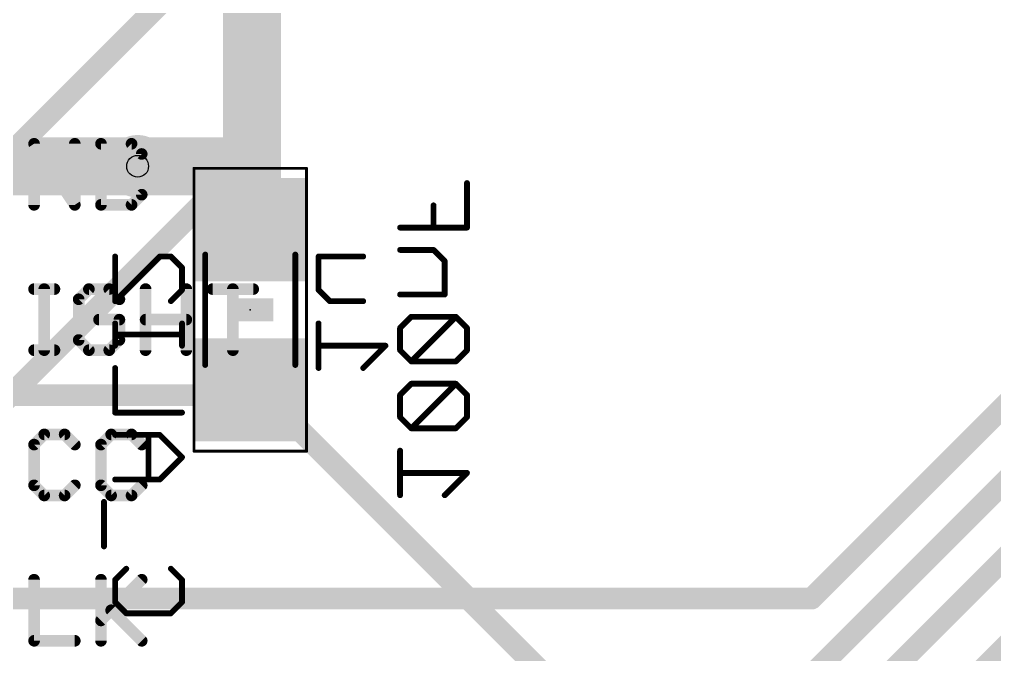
# Model space of a CAD drawing. Extents: x -15 to 99, y 4 to 73.
# Drawn here: x 9.94 to 26.98, y 39.69 to 50.79 of the extents above; entities that cross this region are included whole.
import ezdxf

# ---------------------------------------------------------------- set-up
doc = ezdxf.new("R2010")
doc.units = 0
for name, color, linetype in [('1', 22, 'CONTINUOUS'), ('112', 253, 'CONTINUOUS'), ('16', 175, 'CONTINUOUS'), ('18', 82, 'CONTINUOUS'), ('24', 7, 'CONTINUOUS'), ('26', 253, 'CONTINUOUS'), ('28', 253, 'CONTINUOUS'), ('29', 253, 'CONTINUOUS'), ('30', 253, 'CONTINUOUS'), ('32', 253, 'CONTINUOUS'), ('36', 253, 'CONTINUOUS'), ('40', 175, 'CONTINUOUS'), ('44', 253, 'CONTINUOUS'), ('52', 253, 'CONTINUOUS')]:
    doc.layers.add(name, color=color, linetype=linetype)

# ---------------------------------------------------------------- blocks, each defined once
blk = doc.blocks.new('RECT')
blk.add_solid([(-0.5, -0.5), (0.5, -0.5), (-0.5, 0.5), (0.5, 0.5)])
blk = doc.blocks.new('ROUNDV')
at = {"const_width": 0.5}
blk.add_lwpolyline([(0, -0.25, 1), (0, 0.25, 1), (0, -0.25)], format="xyb", dxfattribs=at)

msp = doc.modelspace()

# ---------------------------------------------------------------- linework, layer by layer
at = {"layer": '1'}
for points, const_width in [([(14.0018, 48.4505), (14.0018, 70.0088)], 0.381), ([(12.0015, 48.2283), (6.4453, 48.2283)], 1.016), ([(8.89, 43.3388), (14.0018, 48.4505)], 0.381), ([(31.5595, 48.4505), (23.7808, 40.6718)], 0.381), ([(32.004, 47.5615), (12.6683, 28.2258)], 0.381), ([(32.4485, 46.6725), (13.5572, 27.7813)], 0.381), ([(22.8918, 35.56), (32.893, 45.5613)], 0.381), ([(23.7808, 40.6718), (6.4453, 40.6718)], 0.381)]:
    msp.add_lwpolyline(points, dxfattribs=dict(at, const_width=const_width))
for points, const_width in [([(12.0015, 47.9743, 1), (12.0015, 48.4823)], 0.508), ([(14.0691, 48.3831, 1), (13.9344, 48.5179)], 0.1905), ([(13.9065, 48.4505, 1), (14.097, 48.4505)], 0.1905), ([(23.7134, 40.7391, 1), (23.8481, 40.6044)], 0.1905), ([(23.7808, 40.5765, 1), (23.7808, 40.767)], 0.1905)]:
    msp.add_lwpolyline(points, format="xyb", dxfattribs=dict(at, const_width=const_width))
at = {"layer": '112'}
for points, const_width in [([(10.1915, 47.5539), (10.1915, 48.6216)], 0.2032), ([(10.1915, 48.6216), (10.9033, 47.5539)], 0.2032), ([(10.9033, 47.5539), (10.9033, 48.6216)], 0.2032), ([(11.3609, 48.6216), (11.3609, 47.5539)], 0.2032), ([(11.8947, 48.6216), (11.3609, 48.6216)], 0.2032), ([(12.0727, 48.4436), (11.8947, 48.6216)], 0.2032), ([(12.0727, 47.7318), (12.0727, 48.4436)], 0.2032), ([(17.7575, 47.1559), (17.7575, 47.9354)], 0.1016), ([(11.8947, 47.5539), (12.0727, 47.7318)], 0.2032), ([(11.3609, 47.5539), (11.8947, 47.5539)], 0.2032), ([(17.1728, 47.1559), (17.1728, 47.5456)], 0.1016), ([(16.5881, 47.1559), (17.7575, 47.1559)], 0.1016), ([(17.1728, 46.766), (16.5881, 46.766)], 0.1016), ([(17.3677, 46.5712), (17.1728, 46.766)], 0.1016), ([(17.3677, 45.9865), (17.3677, 46.5712)], 0.1016), ([(10.1915, 46.0816), (10.5474, 46.0816)], 0.2032), ([(10.3694, 45.0139), (10.3694, 46.0816)], 0.2032), ([(11.149, 46.0816), (10.9711, 45.9036)], 0.2032), ([(11.5049, 46.0816), (11.149, 46.0816)], 0.2032), ([(11.6829, 45.9036), (11.5049, 46.0816)], 0.2032), ([(12.1405, 45.0139), (12.1405, 46.0816)], 0.2032), ([(12.8523, 46.0816), (12.8523, 45.0139)], 0.2032), ([(13.3099, 46.0816), (14.0217, 46.0816)], 0.2032), ([(13.6658, 45.0139), (13.6658, 46.0816)], 0.2032), ([(16.5881, 45.9865), (17.3677, 45.9865)], 0.1016), ([(10.9711, 45.9036), (10.9711, 45.1918)], 0.2032), ([(11.6829, 45.5477), (11.327, 45.5477)], 0.2032), ([(11.6829, 45.1918), (11.6829, 45.5477)], 0.2032), ([(12.1405, 45.5477), (12.8523, 45.5477)], 0.2032), ([(16.783, 45.5967), (16.5881, 45.4018)], 0.1016), ([(17.5626, 45.5967), (16.783, 45.5967)], 0.1016), ([(16.783, 44.8171), (17.5626, 45.5967)], 0.1016), ([(17.7575, 45.4018), (17.5626, 45.5967)], 0.1016), ([(16.5881, 45.4018), (16.5881, 45.012)], 0.1016), ([(17.7575, 45.012), (17.7575, 45.4018)], 0.1016), ([(10.9711, 45.1918), (11.149, 45.0139)], 0.2032), ([(11.5049, 45.0139), (11.6829, 45.1918)], 0.2032), ([(10.1915, 45.0139), (10.5474, 45.0139)], 0.2032), ([(11.149, 45.0139), (11.5049, 45.0139)], 0.2032), ([(16.5881, 45.012), (16.783, 44.8171)], 0.1016), ([(17.5626, 44.8171), (17.7575, 45.012)], 0.1016), ([(16.783, 44.8171), (17.5626, 44.8171)], 0.1016), ([(16.783, 44.4273), (16.5881, 44.2324)], 0.1016), ([(17.5626, 44.4273), (16.783, 44.4273)], 0.1016), ([(16.783, 43.6477), (17.5626, 44.4273)], 0.1016), ([(17.7575, 44.2324), (17.5626, 44.4273)], 0.1016), ([(16.5881, 44.2324), (16.5881, 43.8426)], 0.1016), ([(17.7575, 43.8426), (17.7575, 44.2324)], 0.1016), ([(16.5881, 43.8426), (16.783, 43.6477)], 0.1016), ([(17.5626, 43.6477), (17.7575, 43.8426)], 0.1016), ([(10.3694, 43.5416), (10.1915, 43.3636)], 0.2032), ([(10.7253, 43.5416), (10.3694, 43.5416)], 0.2032), ([(10.9033, 43.3636), (10.7253, 43.5416)], 0.2032), ([(11.5388, 43.5416), (11.3609, 43.3636)], 0.2032), ([(11.8947, 43.5416), (11.5388, 43.5416)], 0.2032), ([(12.0727, 43.3636), (11.8947, 43.5416)], 0.2032), ([(16.783, 43.6477), (17.5626, 43.6477)], 0.1016), ([(10.1915, 43.3636), (10.1915, 42.6518)], 0.2032), ([(11.3609, 43.3636), (11.3609, 42.6518)], 0.2032), ([(16.5881, 42.4783), (16.5881, 43.2579)], 0.1016), ([(17.7575, 42.8681), (16.5881, 42.8681)], 0.1016), ([(17.3677, 42.4783), (17.7575, 42.8681)], 0.1016), ([(10.1915, 42.6518), (10.3694, 42.4739)], 0.2032), ([(10.7253, 42.4739), (10.9033, 42.6518)], 0.2032), ([(11.3609, 42.6518), (11.5388, 42.4739)], 0.2032), ([(11.8947, 42.4739), (12.0727, 42.6518)], 0.2032), ([(10.3694, 42.4739), (10.7253, 42.4739)], 0.2032), ([(11.5388, 42.4739), (11.8947, 42.4739)], 0.2032), ([(10.1915, 41.0016), (10.1915, 39.9339)], 0.2032), ([(11.3609, 41.0016), (11.3609, 39.9339)], 0.2032), ([(11.3609, 40.2898), (12.0727, 41.0016)], 0.2032), ([(11.5388, 40.4677), (12.0727, 39.9339)], 0.2032), ([(10.1915, 39.9339), (10.9033, 39.9339)], 0.2032)]:
    msp.add_lwpolyline(points, dxfattribs=dict(at, const_width=const_width))
for points, const_width in [([(10.2423, 48.6216, 1), (10.1407, 48.6216)], 0.1016), ([(10.2337, 48.6498, 1), (10.1492, 48.5934)], 0.1016), ([(10.9541, 48.6216, 1), (10.8525, 48.6216)], 0.1016), ([(11.4117, 48.6216, 1), (11.3101, 48.6216)], 0.1016), ([(11.3609, 48.6724, 1), (11.3609, 48.5708)], 0.1016), ([(11.9306, 48.6575, 1), (11.8588, 48.5857)], 0.1016), ([(11.8947, 48.5708, 1), (11.8947, 48.6724)], 0.1016), ([(12.1235, 48.4436, 1), (12.0219, 48.4436)], 0.1016), ([(12.0368, 48.4077, 1), (12.1086, 48.4796)], 0.1016), ([(17.7829, 47.9354, 1), (17.7321, 47.9354)], 0.0508), ([(12.0219, 47.7318, 1), (12.1235, 47.7318)], 0.1016), ([(12.1086, 47.6959, 1), (12.0368, 47.7677)], 0.1016), ([(10.1407, 47.5539, 1), (10.2423, 47.5539)], 0.1016), ([(10.8525, 47.5539, 1), (10.9541, 47.5539)], 0.1016), ([(10.861, 47.5257, 1), (10.9455, 47.5821)], 0.1016), ([(11.3609, 47.6047, 1), (11.3609, 47.5031)], 0.1016), ([(11.3101, 47.5539, 1), (11.4117, 47.5539)], 0.1016), ([(11.8588, 47.5898, 1), (11.9306, 47.518)], 0.1016), ([(11.8947, 47.5031, 1), (11.8947, 47.6047)], 0.1016), ([(17.1982, 47.5456, 1), (17.1474, 47.5456)], 0.0508), ([(16.5881, 47.1812, 1), (16.5881, 47.1305)], 0.0508), ([(17.7575, 47.1305, 1), (17.7575, 47.1812)], 0.0508), ([(17.1474, 47.1559, 1), (17.1982, 47.1559)], 0.0508), ([(17.7321, 47.1559, 1), (17.7829, 47.1559)], 0.0508), ([(16.5881, 46.7914, 1), (16.5881, 46.7407)], 0.0508), ([(17.1907, 46.784, 1), (17.1548, 46.7481)], 0.0508), ([(17.1728, 46.7407, 1), (17.1728, 46.7914)], 0.0508), ([(17.3931, 46.5712, 1), (17.3423, 46.5712)], 0.0508), ([(17.3497, 46.5532, 1), (17.3856, 46.5891)], 0.0508), ([(10.1915, 46.1324, 1), (10.1915, 46.0308)], 0.1016), ([(10.4202, 46.0816, 1), (10.3186, 46.0816)], 0.1016), ([(10.5474, 46.0308, 1), (10.5474, 46.1324)], 0.1016), ([(11.149, 46.1324, 1), (11.149, 46.0308)], 0.1016), ([(11.1849, 46.0457, 1), (11.1131, 46.1175)], 0.1016), ([(11.5408, 46.1175, 1), (11.469, 46.0457)], 0.1016), ([(11.5049, 46.0308, 1), (11.5049, 46.1324)], 0.1016), ([(12.1913, 46.0816, 1), (12.0897, 46.0816)], 0.1016), ([(12.9031, 46.0816, 1), (12.8015, 46.0816)], 0.1016), ([(13.3099, 46.1324, 1), (13.3099, 46.0308)], 0.1016), ([(13.7166, 46.0816, 1), (13.615, 46.0816)], 0.1016), ([(14.0217, 46.0308, 1), (14.0217, 46.1324)], 0.1016), ([(16.5881, 46.0119, 1), (16.5881, 45.9611)], 0.0508), ([(17.3423, 45.9865, 1), (17.3931, 45.9865)], 0.0508), ([(17.3677, 45.9611, 1), (17.3677, 46.0119)], 0.0508), ([(11.0219, 45.9036, 1), (10.9203, 45.9036)], 0.1016), ([(10.9352, 45.9396, 1), (11.007, 45.8677)], 0.1016), ([(11.647, 45.8677, 1), (11.7188, 45.9396)], 0.1016), ([(11.327, 45.5985, 1), (11.327, 45.4969)], 0.1016), ([(11.7337, 45.5477, 1), (11.6321, 45.5477)], 0.1016), ([(11.6829, 45.4969, 1), (11.6829, 45.5985)], 0.1016), ([(12.1405, 45.5985, 1), (12.1405, 45.4969)], 0.1016), ([(12.8523, 45.4969, 1), (12.8523, 45.5985)], 0.1016), ([(16.783, 45.6221, 1), (16.783, 45.5713)], 0.0508), ([(16.8009, 45.5787, 1), (16.765, 45.6146)], 0.0508), ([(17.5805, 45.6146, 1), (17.5446, 45.5787)], 0.0508), ([(17.5805, 45.5787, 1), (17.5446, 45.6146)], 0.0508), ([(17.5626, 45.5713, 1), (17.5626, 45.6221)], 0.0508), ([(16.6135, 45.4018, 1), (16.5627, 45.4018)], 0.0508), ([(16.5701, 45.4197, 1), (16.606, 45.3838)], 0.0508), ([(17.7829, 45.4018, 1), (17.7321, 45.4018)], 0.0508), ([(17.7395, 45.3838, 1), (17.7754, 45.4197)], 0.0508), ([(11.007, 45.2277, 1), (10.9352, 45.1559)], 0.1016), ([(10.9203, 45.1918, 1), (11.0219, 45.1918)], 0.1016), ([(11.6321, 45.1918, 1), (11.7337, 45.1918)], 0.1016), ([(11.7188, 45.1559, 1), (11.647, 45.2277)], 0.1016), ([(10.1915, 45.0647, 1), (10.1915, 44.9631)], 0.1016), ([(10.3186, 45.0139, 1), (10.4202, 45.0139)], 0.1016), ([(10.5474, 44.9631, 1), (10.5474, 45.0647)], 0.1016), ([(11.149, 45.0647, 1), (11.149, 44.9631)], 0.1016), ([(11.1131, 44.978, 1), (11.1849, 45.0498)], 0.1016), ([(11.469, 45.0498, 1), (11.5408, 44.978)], 0.1016), ([(11.5049, 44.9631, 1), (11.5049, 45.0647)], 0.1016), ([(12.0897, 45.0139, 1), (12.1913, 45.0139)], 0.1016), ([(12.8015, 45.0139, 1), (12.9031, 45.0139)], 0.1016), ([(13.615, 45.0139, 1), (13.7166, 45.0139)], 0.1016), ([(16.606, 45.0299, 1), (16.5701, 44.994)], 0.0508), ([(16.5627, 45.012, 1), (16.6135, 45.012)], 0.0508), ([(17.7321, 45.012, 1), (17.7829, 45.012)], 0.0508), ([(17.7754, 44.994, 1), (17.7395, 45.0299)], 0.0508), ([(16.783, 44.8425, 1), (16.783, 44.7917)], 0.0508), ([(16.765, 44.835, 1), (16.8009, 44.7991)], 0.0508), ([(16.765, 44.7991, 1), (16.8009, 44.835)], 0.0508), ([(17.5446, 44.835, 1), (17.5805, 44.7991)], 0.0508), ([(17.5626, 44.7917, 1), (17.5626, 44.8425)], 0.0508), ([(16.783, 44.4527, 1), (16.783, 44.4019)], 0.0508), ([(16.8009, 44.4093, 1), (16.765, 44.4452)], 0.0508), ([(17.5805, 44.4452, 1), (17.5446, 44.4093)], 0.0508), ([(17.5805, 44.4093, 1), (17.5446, 44.4452)], 0.0508), ([(17.5626, 44.4019, 1), (17.5626, 44.4527)], 0.0508), ([(16.6135, 44.2324, 1), (16.5627, 44.2324)], 0.0508), ([(16.5701, 44.2503, 1), (16.606, 44.2144)], 0.0508), ([(17.7829, 44.2324, 1), (17.7321, 44.2324)], 0.0508), ([(17.7395, 44.2144, 1), (17.7754, 44.2503)], 0.0508), ([(16.606, 43.8605, 1), (16.5701, 43.8246)], 0.0508), ([(16.5627, 43.8426, 1), (16.6135, 43.8426)], 0.0508), ([(17.7321, 43.8426, 1), (17.7829, 43.8426)], 0.0508), ([(17.7754, 43.8246, 1), (17.7395, 43.8605)], 0.0508), ([(10.3694, 43.5924, 1), (10.3694, 43.4908)], 0.1016), ([(10.4053, 43.5057, 1), (10.3335, 43.5775)], 0.1016), ([(10.7613, 43.5775, 1), (10.6894, 43.5057)], 0.1016), ([(10.7253, 43.4908, 1), (10.7253, 43.5924)], 0.1016), ([(11.5388, 43.5924, 1), (11.5388, 43.4908)], 0.1016), ([(11.5747, 43.5057, 1), (11.5029, 43.5775)], 0.1016), ([(11.9306, 43.5775, 1), (11.8588, 43.5057)], 0.1016), ([(11.8947, 43.4908, 1), (11.8947, 43.5924)], 0.1016), ([(16.783, 43.6731, 1), (16.783, 43.6223)], 0.0508), ([(16.765, 43.6656, 1), (16.8009, 43.6297)], 0.0508), ([(16.765, 43.6297, 1), (16.8009, 43.6656)], 0.0508), ([(17.5446, 43.6656, 1), (17.5805, 43.6297)], 0.0508), ([(17.5626, 43.6223, 1), (17.5626, 43.6731)], 0.0508), ([(10.2423, 43.3636, 1), (10.1407, 43.3636)], 0.1016), ([(11.4117, 43.3636, 1), (11.3101, 43.3636)], 0.1016), ([(10.1556, 43.3996, 1), (10.2274, 43.3277)], 0.1016), ([(10.8674, 43.3277, 1), (10.9392, 43.3996)], 0.1016), ([(11.325, 43.3996, 1), (11.3968, 43.3277)], 0.1016), ([(12.0368, 43.3277, 1), (12.1086, 43.3996)], 0.1016), ([(16.6135, 43.2579, 1), (16.5627, 43.2579)], 0.0508), ([(16.5881, 42.8935, 1), (16.5881, 42.8427)], 0.0508), ([(17.7754, 42.8501, 1), (17.7395, 42.886)], 0.0508), ([(17.7575, 42.8427, 1), (17.7575, 42.8935)], 0.0508), ([(10.2274, 42.6877, 1), (10.1556, 42.6159)], 0.1016), ([(10.1407, 42.6518, 1), (10.2423, 42.6518)], 0.1016), ([(10.9392, 42.6159, 1), (10.8674, 42.6877)], 0.1016), ([(11.3968, 42.6877, 1), (11.325, 42.6159)], 0.1016), ([(11.3101, 42.6518, 1), (11.4117, 42.6518)], 0.1016), ([(12.1086, 42.6159, 1), (12.0368, 42.6877)], 0.1016), ([(10.3694, 42.5247, 1), (10.3694, 42.4231)], 0.1016), ([(10.3335, 42.438, 1), (10.4053, 42.5098)], 0.1016), ([(10.6894, 42.5098, 1), (10.7613, 42.438)], 0.1016), ([(10.7253, 42.4231, 1), (10.7253, 42.5247)], 0.1016), ([(11.5388, 42.5247, 1), (11.5388, 42.4231)], 0.1016), ([(11.5029, 42.438, 1), (11.5747, 42.5098)], 0.1016), ([(11.8588, 42.5098, 1), (11.9306, 42.438)], 0.1016), ([(11.8947, 42.4231, 1), (11.8947, 42.5247)], 0.1016), ([(16.5627, 42.4783, 1), (16.6135, 42.4783)], 0.0508), ([(17.3497, 42.4962, 1), (17.3856, 42.4603)], 0.0508), ([(10.2423, 41.0016, 1), (10.1407, 41.0016)], 0.1016), ([(11.4117, 41.0016, 1), (11.3101, 41.0016)], 0.1016), ([(12.1086, 40.9657, 1), (12.0368, 41.0375)], 0.1016), ([(11.5747, 40.5037, 1), (11.5029, 40.4318)], 0.1016), ([(11.325, 40.3257, 1), (11.3968, 40.2539)], 0.1016), ([(10.1915, 39.9847, 1), (10.1915, 39.8831)], 0.1016), ([(10.1407, 39.9339, 1), (10.2423, 39.9339)], 0.1016), ([(10.9033, 39.8831, 1), (10.9033, 39.9847)], 0.1016), ([(11.3101, 39.9339, 1), (11.4117, 39.9339)], 0.1016), ([(12.0368, 39.898, 1), (12.1086, 39.9698)], 0.1016)]:
    msp.add_lwpolyline(points, format="xyb", dxfattribs=dict(at, const_width=const_width))
at = {"layer": '16'}
for points, const_width in [([(14.0018, 58.4518), (14.0018, 48.2283)], 1.016), ([(12.6683, 51.3398), (7.112, 45.7835)], 0.381), ([(13.5572, 48.2283), (12.0015, 48.2283)], 1.016), ([(13.5572, 48.2283), (14.0018, 48.2283)], 1.016), ([(14.0018, 48.2283), (14.0018, 47.3392)], 1.016), ([(14.0018, 47.3392), (13.97, 47.12)], 1.016), ([(13.7795, 44.2278), (13.97, 44.32)], 0.381), ([(14.0018, 44.45), (13.97, 44.32)], 0.381), ([(14.0018, 44.45), (22.8918, 35.56)], 0.381), ([(8.001, 44.2278), (13.7795, 44.2278)], 0.381)]:
    msp.add_lwpolyline(points, dxfattribs=dict(at, const_width=const_width))
for points, const_width in [([(12.0015, 48.4823, 1), (12.0015, 47.9743)], 0.508), ([(13.5572, 48.4823, 1), (13.5572, 47.9743)], 0.508), ([(13.5572, 47.9743, 1), (13.5572, 48.4823)], 0.508), ([(14.2558, 48.2283, 1), (13.7478, 48.2283)], 0.508), ([(14.0018, 47.9743, 1), (14.0018, 48.4823)], 0.508), ([(13.7478, 48.2283, 1), (14.2558, 48.2283)], 0.508), ([(14.2531, 47.3028, 1), (13.7504, 47.3757)], 0.508), ([(13.7478, 47.3392, 1), (14.2558, 47.3392)], 0.508), ([(13.7186, 47.1564, 1), (14.2214, 47.0836)], 0.508), ([(14.0691, 44.5174, 1), (13.9344, 44.3826)], 0.1905), ([(14.0943, 44.4274, 1), (13.9092, 44.4726)], 0.1905), ([(14.0115, 44.2343, 1), (13.9285, 44.4057)], 0.1905), ([(13.738, 44.3135, 1), (13.821, 44.142)], 0.1905), ([(13.7795, 44.1325, 1), (13.7795, 44.323)], 0.1905), ([(13.8775, 44.3426, 1), (14.0625, 44.2974)], 0.1905)]:
    msp.add_lwpolyline(points, format="xyb", dxfattribs=dict(at, const_width=const_width))
at = {"layer": '24'}
msp.add_point((13.97, 45.72), dxfattribs=at)
at = {"layer": '26', "const_width": 0.1016}
for points in [[(11.6078, 46.651), (11.6078, 45.8714)], [(11.6078, 45.8714), (12.3874, 46.651)], [(12.3874, 46.651), (12.5823, 46.651)], [(12.5823, 46.651), (12.7772, 46.4561)], [(12.7772, 46.4561), (12.7772, 46.0663)], [(12.7772, 46.0663), (12.5823, 45.8714)], [(11.6078, 45.0918), (11.6078, 45.4816)], [(12.7772, 45.0918), (12.7772, 45.4816)], [(11.6078, 45.2867), (12.7772, 45.2867)], [(11.6078, 43.9224), (11.6078, 44.702)], [(12.7772, 43.9224), (11.6078, 43.9224)], [(12.3874, 43.5326), (11.6078, 43.5326)], [(12.1925, 42.753), (12.1925, 43.5326)], [(12.7772, 43.1428), (12.3874, 43.5326)], [(12.3874, 42.753), (12.7772, 43.1428)], [(11.6078, 42.753), (12.3874, 42.753)], [(11.4129, 41.5836), (11.4129, 42.3632)], [(11.6078, 40.9989), (11.8027, 41.1938)], [(12.5823, 41.1938), (12.7772, 40.9989)], [(11.6078, 40.6091), (11.6078, 40.9989)], [(12.7772, 40.9989), (12.7772, 40.6091)], [(11.8027, 40.4142), (11.6078, 40.6091)], [(12.7772, 40.6091), (12.5823, 40.4142)], [(12.5823, 40.4142), (11.8027, 40.4142)]]:
    msp.add_lwpolyline(points, dxfattribs=at)
at = {"layer": '26', "const_width": 0.0508}
for points in [[(11.6332, 46.651, 1), (11.5824, 46.651)], [(12.3874, 46.6764, 1), (12.3874, 46.6256)], [(12.4054, 46.633, 1), (12.3694, 46.6689)], [(12.6003, 46.6689, 1), (12.5643, 46.633)], [(12.5823, 46.6256, 1), (12.5823, 46.6764)], [(12.8026, 46.4561, 1), (12.7518, 46.4561)], [(12.7592, 46.4381, 1), (12.7952, 46.474)], [(12.7518, 46.0663, 1), (12.8026, 46.0663)], [(12.7952, 46.0483, 1), (12.7592, 46.0842)], [(11.5898, 45.8893, 1), (11.6258, 45.8534)], [(11.5824, 45.8714, 1), (11.6332, 45.8714)], [(12.5643, 45.8893, 1), (12.6003, 45.8534)], [(11.6332, 45.4816, 1), (11.5824, 45.4816)], [(12.8026, 45.4816, 1), (12.7518, 45.4816)], [(11.6078, 45.3121, 1), (11.6078, 45.2613)], [(12.7772, 45.2613, 1), (12.7772, 45.3121)], [(11.5824, 45.0918, 1), (11.6332, 45.0918)], [(12.7518, 45.0918, 1), (12.8026, 45.0918)], [(11.6332, 44.702, 1), (11.5824, 44.702)], [(11.6078, 43.9478, 1), (11.6078, 43.897)], [(12.7772, 43.897, 1), (12.7772, 43.9478)], [(11.5824, 43.9224, 1), (11.6332, 43.9224)], [(11.6078, 43.558, 1), (11.6078, 43.5072)], [(12.2179, 43.5326, 1), (12.1671, 43.5326)], [(12.4054, 43.5506, 1), (12.3694, 43.5146)], [(12.3874, 43.5072, 1), (12.3874, 43.558)], [(12.7952, 43.1248, 1), (12.7592, 43.1608)], [(12.7592, 43.1248, 1), (12.7952, 43.1608)], [(11.6078, 42.7784, 1), (11.6078, 42.7276)], [(12.1671, 42.753, 1), (12.2179, 42.753)], [(12.3694, 42.771, 1), (12.4054, 42.735)], [(12.3874, 42.7276, 1), (12.3874, 42.7784)], [(11.4383, 42.3632, 1), (11.3875, 42.3632)], [(11.3875, 41.5836, 1), (11.4383, 41.5836)], [(11.8207, 41.1758, 1), (11.7847, 41.2118)], [(12.6003, 41.2118, 1), (12.5643, 41.1758)], [(11.5898, 41.0169, 1), (11.6258, 40.9809)], [(11.6332, 40.9989, 1), (11.5824, 40.9989)], [(12.8026, 40.9989, 1), (12.7518, 40.9989)], [(12.7592, 40.9809, 1), (12.7952, 41.0169)], [(11.6258, 40.6271, 1), (11.5898, 40.5911)], [(11.5824, 40.6091, 1), (11.6332, 40.6091)], [(12.7518, 40.6091, 1), (12.8026, 40.6091)], [(12.7952, 40.5911, 1), (12.7592, 40.6271)], [(11.8027, 40.4396, 1), (11.8027, 40.3888)], [(11.7847, 40.3962, 1), (11.8207, 40.4322)], [(12.5643, 40.4322, 1), (12.6003, 40.3962)], [(12.5823, 40.3888, 1), (12.5823, 40.4396)]]:
    msp.add_lwpolyline(points, format="xyb", dxfattribs=at)
at = {"layer": '28', "const_width": 0.1016}
for points in [[(15.1638, 46.0663), (15.1638, 46.651)], [(15.1638, 46.651), (15.9434, 46.651)], [(15.3587, 45.8714), (15.1638, 46.0663)], [(15.9434, 45.8714), (15.3587, 45.8714)], [(15.1638, 44.702), (15.1638, 45.4816)], [(16.3332, 45.0918), (15.1638, 45.0918)], [(15.9434, 44.702), (16.3332, 45.0918)]]:
    msp.add_lwpolyline(points, dxfattribs=at)
at = {"layer": '28', "const_width": 0.0508}
for points in [[(15.1892, 46.651, 1), (15.1384, 46.651)], [(15.1638, 46.6764, 1), (15.1638, 46.6256)], [(15.9434, 46.6256, 1), (15.9434, 46.6764)], [(15.1818, 46.0843, 1), (15.1458, 46.0483)], [(15.1384, 46.0663, 1), (15.1892, 46.0663)], [(15.3587, 45.8968, 1), (15.3587, 45.846)], [(15.3407, 45.8534, 1), (15.3767, 45.8894)], [(15.9434, 45.846, 1), (15.9434, 45.8968)], [(15.1892, 45.4816, 1), (15.1384, 45.4816)], [(15.1638, 45.1172, 1), (15.1638, 45.0664)], [(16.3512, 45.0738, 1), (16.3152, 45.1098)], [(16.3332, 45.0664, 1), (16.3332, 45.1172)], [(15.1384, 44.702, 1), (15.1892, 44.702)], [(15.9254, 44.72, 1), (15.9614, 44.684)]]:
    msp.add_lwpolyline(points, format="xyb", dxfattribs=at)
at = {"layer": '40', "const_width": 0.0508}
for points in [[(12.987, 48.193), (12.987, 43.247)], [(14.953, 48.193), (12.987, 48.193)], [(14.953, 43.247), (14.953, 48.193)], [(12.987, 43.247), (14.953, 43.247)]]:
    msp.add_lwpolyline(points, dxfattribs=at)
at = {"layer": '40', "const_width": 0.0254}
for points in [[(12.9997, 48.193, 1), (12.9743, 48.193)], [(12.987, 48.2057, 1), (12.987, 48.1803)], [(14.9657, 48.193, 1), (14.9403, 48.193)], [(14.953, 48.1803, 1), (14.953, 48.2057)], [(12.987, 43.2597, 1), (12.987, 43.2343)], [(12.9743, 43.247, 1), (12.9997, 43.247)], [(14.9403, 43.247, 1), (14.9657, 43.247)], [(14.953, 43.2343, 1), (14.953, 43.2597)]]:
    msp.add_lwpolyline(points, format="xyb", dxfattribs=at)
at = {"layer": '44'}
msp.add_circle((12.0015, 48.2283), 0.1905, dxfattribs=at)
at = {"layer": '52', "const_width": 0.1016}
for points in [[(13.183, 46.685), (13.183, 44.755)], [(14.757, 46.685), (14.757, 44.755)]]:
    msp.add_lwpolyline(points, dxfattribs=at)
at = {"layer": '52', "const_width": 0.0508}
for points in [[(13.2084, 46.685, 1), (13.1576, 46.685)], [(14.7824, 46.685, 1), (14.7316, 46.685)], [(13.1576, 44.755, 1), (13.2084, 44.755)], [(14.7316, 44.755, 1), (14.7824, 44.755)]]:
    msp.add_lwpolyline(points, format="xyb", dxfattribs=at)

# ---------------------------------------------------------------- block references
at = {"layer": '16', "xscale": 1.6, "yscale": 1.8, "rotation": 270}
for p in [(13.97, 47.12), (13.97, 44.32)]:
    msp.add_blockref('RECT', p, dxfattribs=at)
at = {"layer": '18', "xscale": 0.889, "yscale": 0.889}
msp.add_blockref('ROUNDV', (12.0015, 48.2283), dxfattribs=at)
msp.add_blockref('ROUNDV', (12.0015, 48.2283), dxfattribs=at)
at = {"layer": '29', "xscale": 1.0922, "yscale": 1.0922}
msp.add_blockref('ROUNDV', (12.0015, 48.2283), dxfattribs=at)
at = {"layer": '30', "xscale": 1.0922, "yscale": 1.0922}
msp.add_blockref('ROUNDV', (12.0015, 48.2283), dxfattribs=at)
at = {"layer": '30', "xscale": 1.8032, "yscale": 2.0032, "rotation": 270}
for p in [(13.97, 47.12), (13.97, 44.32)]:
    msp.add_blockref('RECT', p, dxfattribs=at)
at = {"layer": '32', "xscale": 1.6, "yscale": 1.8, "rotation": 270}
for p in [(13.97, 47.12), (13.97, 44.32)]:
    msp.add_blockref('RECT', p, dxfattribs=at)
at = {"layer": '36', "xscale": 0.3998, "yscale": 0.8002, "rotation": 270}
msp.add_blockref('RECT', (13.97, 45.72), dxfattribs=at)
at = {"layer": '52', "xscale": 0.7501, "yscale": 1.7, "rotation": 270}
for p in [(13.9709, 47.0468), (13.9691, 44.3933)]:
    msp.add_blockref('RECT', p, dxfattribs=at)

doc.saveas('drawing.dxf')
